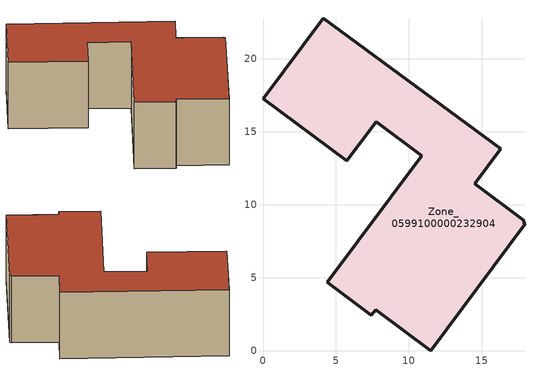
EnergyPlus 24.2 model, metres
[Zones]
Zone_0599100000232904
 floor ground (C_G): 7.76,15.71 5.74,13.01 0,17.29 4.11,22.8 16.29,13.84 14.5,11.46 17.88,8.91 17.82,8.83 17.95,8.72 11.48,0 7.73,2.82 7.42,2.44 4.4,4.7 10.89,13.36 z1.52
 wall outside (C_F): 14.5,11.46 16.29,13.84 4.11,22.8 0,17.29 5.74,13.01 7.76,15.71 10.89,13.36 4.4,4.7 7.42,2.44 7.73,2.82 11.48,0 17.95,8.72 17.82,8.83 17.88,8.91 14.5,11.46 z1.52:8.36
 roof outside (C_R): 10.89,13.36 4.4,4.7 7.42,2.44 7.73,2.82 11.48,0 17.95,8.72 17.82,8.83 17.88,8.91 14.5,11.46 16.29,13.84 4.11,22.8 0,17.29 5.74,13.01 7.76,15.71 z8.36
[BUILDING]
Pand.0599100000232904: North Axis=0; Terrain=City; Loads Convergence Tolerance Value=0.04; Temperature Convergence Tolerance Value=0.4; Solar Distribution=FullExterior; Maximum Number of Warmup Days=25; Minimum Number of Warmup Days=1
[Site:Location]
Rotterdam.The.Hague.AP_ZH_NLD Design_Conditions: Latitude=51.96; Longitude=4.45; Time Zone=1; Elevation=-4.5
[SITE:GROUNDTEMPERATURE:BUILDINGSURFACE]
18, 18, 18, 18, 18, 18, 18, 18, 18, 18, 18, 18
[MATERIAL] Thermal Absorptance=0.9; Solar Absorptance=0.7; Visible Absorptance=0.7
Name | Roughness | Thickness | Conductivity | Density | Specific Heat
G.D.1965 | MediumSmooth | 0.15 | 1 | 540 | 1210
F.D.1965 | Rough | 0.3 | 0.857143 | 1920 | 840
R.D.1965 | MediumRough | 0.2 | 0.08 | 1500 | 1000
[CONSTRUCTION]
C_G: G.D.1965
C_F: F.D.1965
C_R: R.D.1965
[ZONE]
Zone_0599100000232904: Type=1; Multiplier=1; Ceiling Height=Autocalculate; Volume=Autocalculate; Floor Area=autocalculate; Part of Total Floor Area=Yes
[ZONEINFILTRATION:DESIGNFLOWRATE]
Infil_Zone_0599100000232904: Zone or ZoneList or Space or SpaceList=Zone_0599100000232904; Schedule=AlwaysOn; Design Flow Rate Calculation Method=Flow/Area; Flow Rate per Floor Area=0.0042; Constant Term Coefficient=1; Temperature Term Coefficient=0; Velocity Term Coefficient=0; Velocity Squared Term Coefficient=0
[HVACTEMPLATE:ZONE:IDEALLOADSAIRSYSTEM]
Zone_0599100000232904: Maximum Heating Supply Air Temperature=50; Minimum Cooling Supply Air Temperature=13; Maximum Heating Supply Air Humidity Ratio=0.0156; Minimum Cooling Supply Air Humidity Ratio=0.0077; Heating Limit=NoLimit; Cooling Limit=NoLimit; Dehumidification Control Type=ConstantSensibleHeatRatio; Cooling Sensible Heat Ratio=0.7; Dehumidification Setpoint=60; Humidification Control Type=None; Humidification Setpoint=30; Outdoor Air Method=None; Outdoor Air Flow Rate per Person=0.00944; Outdoor Air Flow Rate per Zone Floor Area=0; Outdoor Air Flow Rate per Zone=0; Demand Controlled Ventilation Type=None; Outdoor Air Economizer Type=NoEconomizer; Heat Recovery Type=None; Sensible Heat Recovery Effectiveness=0.7; Latent Heat Recovery Effectiveness=0.65
[ZONECONTROL:THERMOSTAT]
ThermostatControl_Zone_0599100000232904: Zone or ZoneList=Zone_0599100000232904; Control Type Schedule=DualSetpointControlType; Control 1=Thermostat_Zone_0599100000232904; Temperature Difference Between Cutout And Setpoint=0
[THERMOSTATSETPOINT:DUALSETPOINT]
Thermostat_Zone_0599100000232904: Heating Setpoint Temperature Schedule=HeatingSetpoint_Zone_0599100000232904; Cooling Setpoint Temperature Schedule=CoolingSetpoint_Zone_0599100000232904
[SCHEDULE:COMPACT]
HeatingSetpoint_Zone_0599100000232904: Through: 12/31, For: AllDays, Until: 24:00, 21
CoolingSetpoint_Zone_0599100000232904: Through: 12/31, For: AllDays, Until: 24:00, 24
DualSetpointControlType: Through: 12/31, For: AllDays, Until: 24:00, 4
AlwaysOn: Through: 12/31, For: AllDays, Until: 24:00, 1
